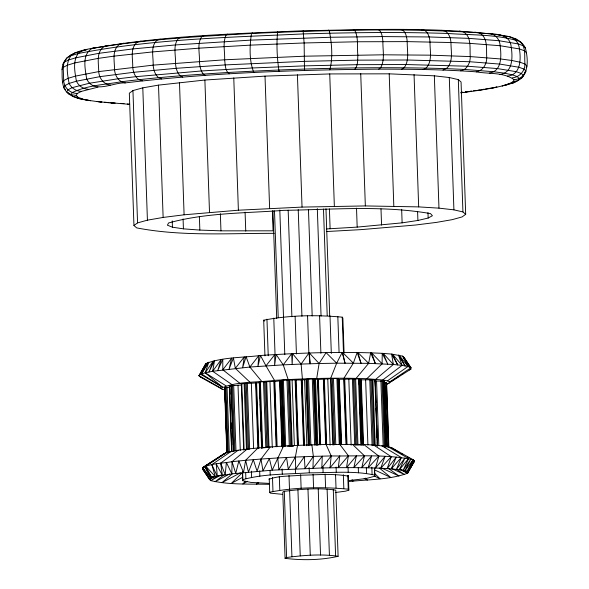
<?xml version="1.0" encoding="UTF-8"?>
<svg xmlns="http://www.w3.org/2000/svg" width="589" height="589" viewBox="0 0 589 589"><rect width="100%" height="100%" fill="white"/><g stroke="black" fill="none" stroke-linecap="round" stroke-linejoin="round"><path stroke-width="0.88" d="M374.884 381.017L384.514 381.142L383.991 381.326M205.811 364.834L205.863 363.899L198.964 375.723L221.118 388.21C237.338 381.002 256.988 382.725 274.452 380.354C305.205 378.499 336.047 377.542 366.844 378.712L382.114 363.788L382.232 353.334C341.657 351.368 300.972 352.826 260.463 355.498C242.366 357.795 223.098 356.963 205.885 363.538L198.964 375.723L200.407 377.056L222.274 389.27L224.932 389.977M412.948 460.156L414.531 461.047L407.625 472.879L414.531 461.047L413.08 459.722L391.221 447.507C369.885 443.031 347.746 444.791 326.078 444.496C299.735 445.063 273.384 446.241 247.189 449.061L232.051 461.68L231.83 473.843C224.637 475.757 215.603 474.55 209.515 479.394L210.862 480.639C229.879 485.049 249.707 483.797 269.092 484.335M311.875 444.85L313.355 456.379L312.936 468.255L322.279 456.158L321.815 467.975L272.177 470.169L231.83 473.843L226.36 462.409L225.234 474.808L220.676 463.145L238.133 450.232L247.189 449.061M214.219 476.619L209.515 479.394L202.535 469.028L202.616 467.637L223.768 453.81L226.257 452.639L238.133 450.232M389.719 382.968L389.785 381.863L410.953 367.75L403.973 357.376L402.626 356.139L391.597 354.085L382.232 353.334L387.739 364.135L383.27 353.422L393.364 364.481L402.073 365.386L407.993 366.483L410.953 367.75L410.872 369.134L387.238 384.138L389.513 382.636M269.423 483.4L251.113 482.45L242.786 480.72L242.609 471.708M348.29 480.646L366.041 478.526L374.759 476.214L374.619 468.086M326.078 444.496L331.202 455.938L330.031 467.828L339.801 455.849L338.255 467.681L321.815 467.975L331.202 455.938C358.443 456.313 386.266 454.097 413.08 459.722L406.837 471.583L413.809 460.384L407.676 471.944L407.603 473.239C388.843 479.991 368.191 479.394 348.548 481.566M304.491 70.466L304.13 42.968L303.107 30.768C232.633 33.853 161.636 35.848 92.068 48.431C81.599 54.63 85.221 69.009 86.671 78.933C93.923 94.439 112.919 82.246 125.266 82.887C209.36 72.948 294.132 69.877 378.756 69.149C411.262 69.141 443.797 69.487 476.229 71.843C488.59 74.126 503.617 72.02 514.138 79.729C529.798 78.33 528.326 58.863 525.292 47.761C521.081 39.551 511.65 36.695 503.153 35.502C436.905 26.615 369.737 29.671 303.107 30.768M348.195 477.016L348.327 476.177C332.851 473.269 316.853 474.962 301.193 475.19C290.539 476.368 279.12 475.456 269.011 479.277M316.705 378.491L319.098 363.509L326.085 352.605L336.68 363.192L368.648 363.339L393.364 364.481L391.597 354.085L397.715 364.93L392.546 354.217L402.073 365.386L382.717 379.986L366.844 378.712M348.401 455.753L346.479 467.659L356.419 455.79L353.842 467.629L338.255 467.681L348.401 455.753L339.757 444.349M460.598 92.841C478.548 90.522 496.645 88.151 513.954 82.696C518.762 80.428 524.446 77.314 525.241 71.527M76.563 97.472L77.984 98.356L90.632 100.697C83.056 99.534 75.017 98.599 68.692 93.887C61.072 88.114 62.316 77.91 62.059 69.473C62.868 52.48 83.748 49.977 96.611 47.429M232.037 384.669L212.681 371.276L214.492 360.748L208.933 372.034L213.225 361.064L205.186 372.793L200.569 374.287L198.964 375.723M257.982 447.964L245.62 460.296L243.529 472.503L238.839 460.988L235.725 473.394L232.051 461.68C222.303 463.455 211.665 463.19 202.616 467.637L209.846 479.1L202.579 468.336L209.515 479.394L213.306 476.862M331.202 455.938L313.355 456.379L304.999 468.498L304.358 456.718L295.715 468.91L295.361 457.057L297.555 445.387M356.131 378.352L368.648 363.339L370.643 352.804L375.377 363.56L371.607 352.848L382.114 363.788M364.444 455.827L361.786 467.732L371.652 455.989L368.132 467.813L353.842 467.629L364.444 455.827L352.517 444.408M378.867 456.151L375.48 468.064L385.066 456.438L380.722 468.24L368.132 467.813L378.867 456.151L363.995 444.666M283.743 445.932L281.571 380.354L288.146 379.853L301.244 380.015L312.288 378.867L317.861 379.5L333.47 378.491L338.403 378.558L338.005 378.992M270.218 446.97L261.001 459.045L257.113 471.266L253.314 459.67L248.433 472.061L245.62 460.296L232.051 461.68M391.273 456.725L387.15 468.63L396.279 457.13L391.236 468.881L380.722 468.24L391.273 456.725L373.86 445.122M343.961 378.197L353.356 363.133L357.155 352.494L361.005 363.236L357.906 352.509L368.648 363.339M330.694 378.241L336.68 363.192L342.157 352.428L345.021 363.163L342.577 352.428L353.356 363.133M401.286 457.528L396.434 469.426L404.952 458.028L399.379 469.735L391.236 468.881L401.286 457.528L381.834 445.763M283.537 446.101L272.177 470.169L269.372 458.5L262.966 470.839L261.001 459.045L245.62 460.296M408.626 458.536L403.067 470.42L410.857 459.125L404.908 470.758L399.379 469.735L408.626 458.536L387.672 446.565M222.399 387.069L201.445 373.919L208.808 362.161L205.186 372.793L222.399 387.069L200.569 374.287L205.885 363.538M204.324 367.021L205.863 363.899M411.777 464.787L407.603 473.239L400.255 469.654M413.721 461.769L407.603 473.239L401.411 469.543M277.647 31.688C276.322 44.683 277.124 58.377 279.031 71.379M329.825 69.782C333.109 57.31 331.725 43.314 329.28 30.68L328.441 30.091M62.059 69.473L63.207 67.36L64.032 62.265L68.287 60.078L75.591 57.84L98.93 53.312L132.79 48.939L175.345 44.948L250.369 40.14L330.665 37.262L382.335 36.584L429.248 36.96L468.873 38.366L499.074 40.729L518.224 43.917L523.312 45.773L525.292 47.761M70.187 56.272L70.93 54.917L73.434 54.343M62.522 82.703L63.664 80.59L63.207 67.36L67.477 65.158L74.818 62.913L98.253 58.37L114.038 56.132L152.676 51.906L198.949 48.173L250.354 45.139L304.13 42.968L357.376 41.767L407.22 41.62L450.975 42.526L469.808 43.358L500.142 45.728L519.38 48.931L524.49 50.787L526.478 52.789M519.454 79.036L522.259 77.593L523.385 75.517L521.427 73.551L516.406 71.718L497.491 68.574L467.659 66.24L406.115 64.532L357.111 64.68L304.756 65.858L251.878 67.993L201.335 70.975L135.764 76.68L117.844 78.808L89.41 83.233L72.057 87.68L67.86 89.845L66.734 91.921L71.136 94.63L76.253 95.455L77.328 93.467L81.356 91.398L97.995 87.128M508.197 83.903L506.871 84.868L502.108 85.913L509.029 83.793L513.056 81.716L514.138 79.729M526.176 67.426L526.941 66.02L524.954 64.017L519.844 62.162L511.694 60.468L500.606 58.959L470.272 56.588L430.478 55.175L383.358 54.799L304.594 56.198L224.637 59.783L153.14 65.136L98.716 71.6L75.274 76.143L67.934 78.396L63.664 80.59C64.061 87.695 70.209 93.504 77.328 93.467M524.968 73.22L526.11 71.122L524.122 69.127L519.042 67.279L499.892 64.091L469.683 61.727L407.367 60.004L357.744 60.152L304.727 61.337L225.123 64.915L176.163 68.309L133.607 72.3L99.747 76.673L76.408 81.201L69.104 83.439L64.849 85.626L63.708 87.732L65.688 89.719M201.445 373.919L207.814 362.515L200.569 374.287M313.355 456.379L295.361 457.057L288.293 469.234L286.548 457.506L278.892 469.779L277.743 457.955L261.001 459.045M62.89 64.37L66.741 57.899L75.046 52.796L79.154 51.884M414.531 461.047L407.676 471.944L404.908 470.758L413.08 459.722M257.364 482.766L256.333 484.276L258.696 482.862M302.393 378.933L301.112 364.068L308.93 353.032L310.101 363.788L309.402 353.01L319.098 363.509L336.68 363.192M226.073 385.876L205.186 372.793L212.681 371.276L221.155 359.607L217.753 370.525L222.767 359.334L222.833 369.782L240.113 383.483M212.681 371.276L249.876 367.028L283.235 364.856L291.665 353.687L292.173 364.458L292.578 353.643L301.112 364.068L319.098 363.509M222.833 369.782L231.632 358.193L229.092 369.067L233.399 357.965L235.35 368.353L250.075 382.342M226.809 452.212L224.556 387.893L229.6 387.209M386.885 446.918L384.639 382.6L386.62 382.725L386.038 383.115M235.35 368.353L244.325 356.853L242.616 367.691L246.084 356.676L249.876 367.028L261.634 381.289M274.452 380.354L265.992 365.85L274.805 354.571L274.614 365.357L276.108 354.482L283.235 364.856L288.176 379.566M249.876 367.028L258.865 355.631L257.938 366.439L260.463 355.498L265.992 365.85M245.171 481.279L242.845 483.974L247.608 481.287M354.696 69.34C358.303 65.666 357.538 59.754 357.84 55.005C356.941 46.84 358.738 37.77 354.725 30.23L353.312 29.649M243.066 471.973L231.256 483.436L242.58 477.304M404.606 359.202L403.642 357.678L403.973 357.376L409.988 366.969M232.736 473.497L221.891 482.685L240.364 472.842M375.789 379.264L393.364 364.481M224.284 474.675L215.029 481.743L229.541 473.954M378.756 69.149L380.656 67.713C385.11 59.747 382.703 50.19 382.894 41.561C382.533 37.549 382.136 33.183 379.345 30.032L377.372 29.45M326.394 231.543L361.241 229.614L415.532 225.02L436.493 222.384L452.212 219.653L462.063 216.929L465.685 214.322L461.062 82.004L458.308 79.611L449.289 77.527L434.343 75.826L389.196 73.831L329.73 73.934L265.013 76.114L204.884 80.038L158.507 85.118L142.796 87.849L132.945 90.573L129.322 93.18L133.946 225.499L136.7 227.891C181.876 236.587 228.48 233.215 274.253 233.34M133.946 225.499L137.561 222.892L147.419 220.168L163.131 217.437L184.099 214.801L238.39 210.207L302.039 207.092L365.342 205.929L418.676 206.894L438.967 208.145L453.913 209.846L462.932 211.93L465.685 214.322M515.316 81.716L513.954 82.696L509.029 83.793M252.401 32.822L251.481 33.477C198.213 36.533 144.725 39.338 92.068 48.431M218.144 475.492L210.862 480.639L221.133 474.94M382.717 379.986L387.429 380.862L407.993 366.483L402.626 356.139L409.473 367.116L402.883 356.374L410.953 367.75M226.257 452.639L204.685 466.54L211.017 478.054L213.292 476.582L211.017 478.054L202.616 467.637L226.257 452.639L205.745 466.171L215.338 476.656L211.819 464.655L231.087 451.432M231.587 451.145L229.312 385.905L241.446 385.007M391.03 381.628L394.829 379.125M396.353 378.123L398.628 376.621M401.669 374.611L403.185 373.61M204.685 466.54L211.834 477.708L213.373 476.7M401.691 69.2L404.12 67.764C409.716 60.247 406.999 50.227 407.22 41.62C406.852 37.482 406.123 32.955 402.81 30.083L400.299 29.502M284.296 491.344L282.779 492.183L285.083 558.343C302.466 560.456 321.086 560.227 338.108 556.296L335.796 490.144C318.84 487.611 301.259 489.142 284.296 491.344L286.6 557.503L285.083 558.343M326.439 228.944L357.177 227.111L402.125 222.848L417.903 220.463L428.159 218.048L432.414 215.721L430.471 213.586C382.128 205.193 332.476 209.61 283.662 210.354C245.304 213.299 205.863 212.607 168.572 222.959L167.409 225.197L172.437 227.192L183.422 228.849L199.855 230.085L220.956 230.844L273.06 230.822L272.368 210.972M374.413 379.934L375.259 379.743L377.571 445.902M423.182 69.502L426.112 68.074C432.694 61.028 429.83 50.544 430.014 41.944C429.653 37.652 428.52 33.013 424.802 30.392L421.798 29.811M409.311 369.87L410.872 369.134M227.722 34.155L226.22 34.847C222.428 42.555 225.005 51.589 224.637 59.783C225.278 64.525 225.013 70.614 229.106 73.853M442.943 70.047L446.329 68.633L464.507 69.436L493.773 71.725L504.464 73.183L512.327 74.818L517.252 76.607L519.181 78.536L518.07 80.575L513.056 81.716M242.889 479.645C264.343 473.571 287.204 474.388 309.313 472.812C331.077 472.945 353.488 470.397 374.862 475.139M460.701 70.835C467.224 69.635 470.346 62.655 470.272 56.588C469.521 48.32 471.98 36.651 463.19 31.754L459.317 31.136M203.934 35.679L201.88 36.4C196.778 43.645 199.877 53.246 199.413 61.403C199.752 65.828 200.474 70.437 203.198 74.081L205.318 75.377M476.229 71.843C482.951 70.871 486.838 64.039 486.735 57.663C486.131 49.277 488.355 37.328 479.078 32.793L474.844 32.152M264.947 355.874L263.695 320.195C289.346 315.174 316.241 314.71 342.246 317.169L342.864 318.104L344.072 352.87M269.225 478.482L269.703 492.205C295.354 487.191 322.249 486.72 348.254 489.179L348.865 490.114L345.61 491.152L335.266 492.529M261.575 448.052L259.27 381.893L274.864 381.458L281.468 380.693M80.84 51.434L86.892 49.579L82.129 50.625L78.16 53.525L70.945 55.734C65.129 63.612 67.521 74.479 69.104 83.439C71.431 88.136 76.091 91.251 81.356 91.398M489.304 73.073C502.218 71.225 501.408 55.395 500.142 45.728C499.884 39.235 494.738 33.08 487.92 33.374M181.36 37.372L178.784 38.13C172.555 44.867 175.942 55.049 175.47 63.192C175.824 67.72 176.869 72.425 180.101 75.812L182.745 77.063M361.683 445.041L359.378 378.882L359.224 384.492M499.759 74.494C512.953 73.036 512.776 57.118 511.23 47.23C510.096 31.173 490.195 34.722 479.078 32.793C403.303 27.911 327.27 30.172 251.481 33.477C249.596 46.156 249.081 60.534 253.793 72.513M160.304 39.198L157.248 40.008C150.077 46.251 153.545 56.964 153.14 65.136C153.508 69.782 154.914 74.553 158.559 77.689L161.695 78.897M507.438 76.091C520.831 74.943 521.14 58.974 519.38 48.931C519.042 41.988 513.078 36.157 506.054 36.393M512.261 77.844C519.358 77.365 525.049 71.122 524.954 64.017C524.225 56.507 526.249 47.518 520.308 41.605C497.116 34.074 472.091 35.259 448.023 33.477C399.909 31.902 351.751 32.483 303.637 33.912C228.348 37.409 152.323 38.955 78.16 53.525C72.506 61.462 74.891 72.233 76.408 81.201C78.624 85.832 83.086 89.064 88.276 89.27M141.058 41.149L137.554 42.003C129.617 47.797 133.011 58.966 132.724 67.205C133.099 71.976 134.881 76.776 138.864 79.677L142.442 80.848M123.874 43.188L119.972 44.087C111.417 49.505 114.641 61.042 114.502 69.369C114.855 75.495 118.632 82.202 125.266 82.887M465.126 92.304L468.248 91.582M108.994 45.294L104.746 46.236C95.705 51.346 98.702 63.17 98.716 71.6C99.062 78.028 103.568 84.529 110.379 84.985M480.006 90.198L484.254 89.248L482.465 89.506M492.389 88.055L496.932 87.062L485.159 89.094M243.655 450.025L241.306 383.778L259.653 382.747M286.6 557.503C303.571 555.302 321.152 553.763 338.108 556.296M469.926 91.28L471.715 91.023M473.504 90.772L476.192 90.389M477.988 90.139L479.777 89.881M244.891 449.738L246.46 449.532L244.148 383.373M461.121 92.34L462.873 92.134M465.509 91.818L467.268 91.612M263.511 381.444L265.823 447.603L261.899 447.957L259.594 381.797M332.321 378.521L334.633 444.68L332.741 444.842L330.429 378.683M340.943 444.54L338.668 379.301L359.378 378.882M359.187 378.801L361.499 444.96L354.711 444.945L352.399 378.786M358.672 379.846L375.259 379.743M287.498 446.145L293.661 446.204M277.743 457.955L295.361 457.057M283.235 364.856L301.112 364.068M230.542 386.001L229.312 385.905M282.558 494.355L270.322 493.14L269.703 492.205M115.216 103.046L110.806 102.758L129.683 104.349L127.357 103.981M120.509 103.384L124.043 103.62M101.897 101.949L96.544 101.448L114.156 103.34M104.57 102.199L109.031 102.611M241.895 383.925L241.306 383.778M85.847 99.99L101.08 102.118M514.249 38.668L515.942 38.926L517.223 40.214M82.946 99.099L78.131 97.34L73.058 96.559L71.136 94.63L72.241 92.598C87.408 85.184 104.901 84.661 121.29 81.768C156.571 77.343 192.051 74.7 227.538 72.528C300.375 68.457 373.397 66.41 446.329 68.633C453.744 62.059 450.872 51.147 450.975 42.526C450.614 38.057 449.061 33.367 445.019 30.952L441.559 30.356M498.368 34.795L505.2 36.216M200.407 377.056L202.638 377.645M71.203 94.8L68.692 93.887L67.691 92.495M387.429 380.862L389.785 381.863M381.503 467.96L399.003 476.022L388.814 468.675M391.825 468.601L404.68 474.609L396.323 469.197M374.464 469.845L390.721 477.436L379.213 467.902M374.464 476.081L380.089 478.813L374.339 473.129M364.193 478.437L367.403 480.101L365.769 478.069M404.437 470.243L407.676 471.944L404.591 470.206M399.489 452.58L391.221 447.507M401.072 453.471L402.655 454.362M407.404 457.035L408.987 457.925M351.471 480.388L353.032 481.272L352.119 479.726M520.065 42.217L522.266 43.571M221.118 388.21L222.274 389.27M76.253 95.455L78.131 97.34M407.993 366.483L399.151 355.211L405.033 365.938L398.459 355.027L402.073 365.386M202.535 469.028L208.079 476.84M209.088 478.268L210.604 480.396L209.662 478.864M403.642 357.678L404.614 359.113M406.064 361.263L407.036 362.699M408.486 364.849L409.944 367.006M263.695 320.195L264.314 321.13M205.745 466.171L211.834 477.708M211.819 464.655L217.282 476.265L216.251 463.904L222.34 475.235L220.676 463.145M458.308 79.611L462.932 211.93M449.289 77.527L453.913 209.846M434.343 75.826L438.967 208.145M427.967 212.636L428.159 218.048M414.052 74.575L418.676 206.894M417.586 211.444L417.903 220.463M401.654 209.316L402.125 222.848M389.196 73.831L393.813 206.15M380.995 208.867L381.562 225.101M386.62 382.725L388.865 447.044M386.391 382.644L388.644 447.338M385.685 382.6L387.93 446.918M384.514 381.142L386.789 446.469M384.315 390.514L384.411 393.268M384.919 407.971L384.985 409.811M385.5 424.514L385.567 426.348M386.075 441.051L386.141 442.891M383.579 380.892L385.891 447.051M383.012 380.84L385.324 446.992M382.055 380.818L384.359 446.977M380.899 380.847L383.181 446.087M376.555 380.987L378.801 445.313M375.083 379.839L375.311 386.266M375.502 391.781L375.885 402.81M376.077 408.317L376.496 420.266M376.658 424.86L377.107 437.723M377.269 442.317L377.394 445.991M374.898 379.669L377.21 445.829M372.903 379.5L375.215 445.659M372.049 379.463L374.361 445.623M360.726 73.61L365.342 205.929M374.486 468.27L374.759 476.214M370.937 379.478L373.249 445.637M369.796 379.537L372.108 445.696M371.836 467.136L372.079 474.197M365.629 379.78L367.904 445.019M366.321 467.239L366.535 473.409M356.522 208.167L357.177 227.111M361.285 379.942L363.56 445.181M360.777 379.949L363.06 445.188M360.372 379.934L362.647 445.174M359.577 394.601L359.835 401.948M360.188 412.057L360.446 419.405M360.762 428.601L361.02 435.948M358.502 378.749L360.814 444.909M355.638 378.668L357.943 444.828M358.281 467.533L358.465 472.827M354.585 378.668L356.89 444.828M353.422 378.712L355.734 444.872M348.821 379.102L351.132 445.262M348.04 467.165L348.224 472.459M348.357 475.478L348.865 490.114M347.024 444.599L344.749 379.36L343.733 379.382L346.008 444.621M342.246 317.169L343.49 352.855M347.775 475.456L348.254 489.179M344.219 379.382L346.501 444.621M329.73 73.934L334.353 206.246M337.821 316.426L339.065 352.112M343.343 474.719L343.821 488.443M339.308 379.338L341.591 444.577M338.903 379.323L341.186 444.562M338.403 378.558L340.729 444.805M338.388 390.014L338.55 394.615M338.969 406.557L339.161 412.072M339.544 423.093L339.772 429.528M340.155 440.557L340.28 444.231M337.865 378.491L340.177 444.651M336.93 378.477L339.242 444.636M329.42 208.933L330.112 228.782M333.47 378.491L335.782 444.651M336.076 467.04L336.26 472.334M330.009 315.954L331.32 353.466M335.539 474.241L336.017 487.964M325.967 208.778L329.722 316.293M331.232 378.587L333.536 444.747M323.486 209.014L327.204 315.608M333.278 489.459L335.59 555.618M327.786 379.036L330.098 445.196M326.659 444.607L324.377 379.36L323.361 379.412L325.636 444.651M323.884 379.397L326.166 444.636M317.309 208.594L321.064 316.102M327.109 489.032L329.413 555.191M319.584 315.792L320.895 353.304M325.106 474.079L325.592 487.802M322.919 467.165L323.103 472.459M318.354 379.5L320.63 444.739M317.861 379.5L320.144 444.739M317.493 379.485L319.768 444.724M315.535 379.257L317.846 445.417M314.592 378.963L316.897 445.122M308.459 209.412L312.185 315.998M318.222 488.929L320.534 555.088M314.217 378.889L316.529 445.048M313.392 378.86L315.704 445.019M312.288 378.867L314.6 445.026M307.561 315.962L308.872 353.474M313.09 474.248L313.569 487.972M308.577 378.977L310.889 445.137M297.416 74.774L302.039 207.092M307.443 379.036L309.748 445.196M306.523 379.125L308.835 445.284M306.022 379.22L308.334 445.38M309.129 467.526L309.313 472.812M304.579 379.588L306.891 445.748M298.218 209.647L301.936 316.241M307.973 489.172L310.285 555.331M304.447 445.188L302.172 379.949L301.244 380.015L303.526 445.255M301.759 379.986L304.034 445.225M295.118 316.44L296.429 353.952M300.648 474.727L301.126 488.45M296.149 380.229L298.424 445.468M295.619 380.244L297.901 445.483M295.148 380.244L297.43 445.483M288.168 210.192L291.894 316.779M297.931 489.709L300.243 555.869M295.354 468.991L295.509 473.401M292.092 380.111L294.367 445.35M289.876 379.905L292.188 446.057M289.184 379.853L291.496 446.013M288.146 379.853L290.458 446.013M286.99 379.89L289.302 446.05M279.819 210.037L284.789 354.696M289.008 475.47L289.486 489.194M289.619 490.475L291.923 556.634M283.39 380.089L285.702 446.248M282.381 380.163L284.693 446.322M281.726 380.266L284.038 446.418M281.571 380.354L283.883 446.514M274.503 210.906L278.222 317.493M280.298 381.054L282.61 447.213M280.003 381.098L282.278 446.337M279.561 381.135L281.837 446.374M282.102 468.888L282.286 474.182M272.95 210.825L276.705 318.332M273.775 318.119L275.048 354.718M279.304 476.405L279.782 490.129M265.013 76.114L269.629 208.425M277.139 446.698L274.864 381.458L273.833 381.495L276.108 446.734M274.356 381.488L276.631 446.727M269.968 381.481L272.28 447.64M266.957 319.157L268.238 355.756M272.486 477.443L272.965 491.167M270.064 470.714L270.218 475.124M266.707 381.37L269.018 447.53M265.764 381.355L268.069 447.507M264.616 381.377L266.927 447.537M260.382 381.709L262.687 447.868M259.668 387.488L260.051 398.517M260.25 404.032L260.632 415.054M260.824 420.568L261.207 431.597M261.398 437.112L261.788 448.133M258.865 448.303L256.59 383.064L255.626 383.122L257.901 448.362M259.661 470.898L259.845 476.192M256.141 383.1L258.424 448.339M251.334 383.218L253.609 448.457M245.083 212.15L245.746 231.094M251.393 471.163L251.606 477.333M247.343 383.225L249.655 449.385M246.231 383.233L248.543 449.392M245.09 383.292L247.402 449.451M233.767 77.888L238.39 210.207M245.657 472.326L245.871 478.504M241.792 383.675L244.104 449.834M242.477 471.899L242.786 480.72M238.008 385.162L240.283 450.401M233.678 385.28L235.961 450.519M232.522 385.324L234.797 450.563M231.492 385.397L233.796 451.557M230.807 385.493L233.119 451.653M229.798 388.725L229.99 394.24M230.38 405.269L230.601 411.704M230.991 422.725L231.182 428.24M231.565 439.269L231.757 444.783M229.452 385.81L231.727 451.049M227.052 387.341L229.298 451.66M220.36 213.704L220.956 230.844M225.955 387.407L228.237 452.646M225.138 387.503L227.42 452.742M224.784 387.599L227.059 452.838M224.91 391.648L225.3 402.67M225.491 408.184L225.874 419.213M226.102 425.641L226.485 436.67M226.677 442.184L227.03 452.293M204.884 80.038L209.507 212.357M199.384 216.553L199.855 230.085M179.476 82.482L184.099 214.801M183.076 218.924L183.422 228.849M172.216 220.875L172.437 227.192M158.507 85.118L163.131 217.437M142.796 87.849L147.419 220.168M132.945 90.573L137.561 222.892"/></g></svg>
